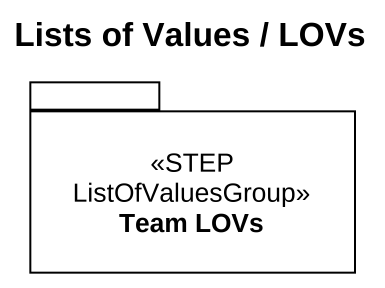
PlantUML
@startuml
title Lists of Values / LOVs
package "Team LOVs" as Team_LOVs <<STEP ListOfValuesGroup>> {
}
@enduml
